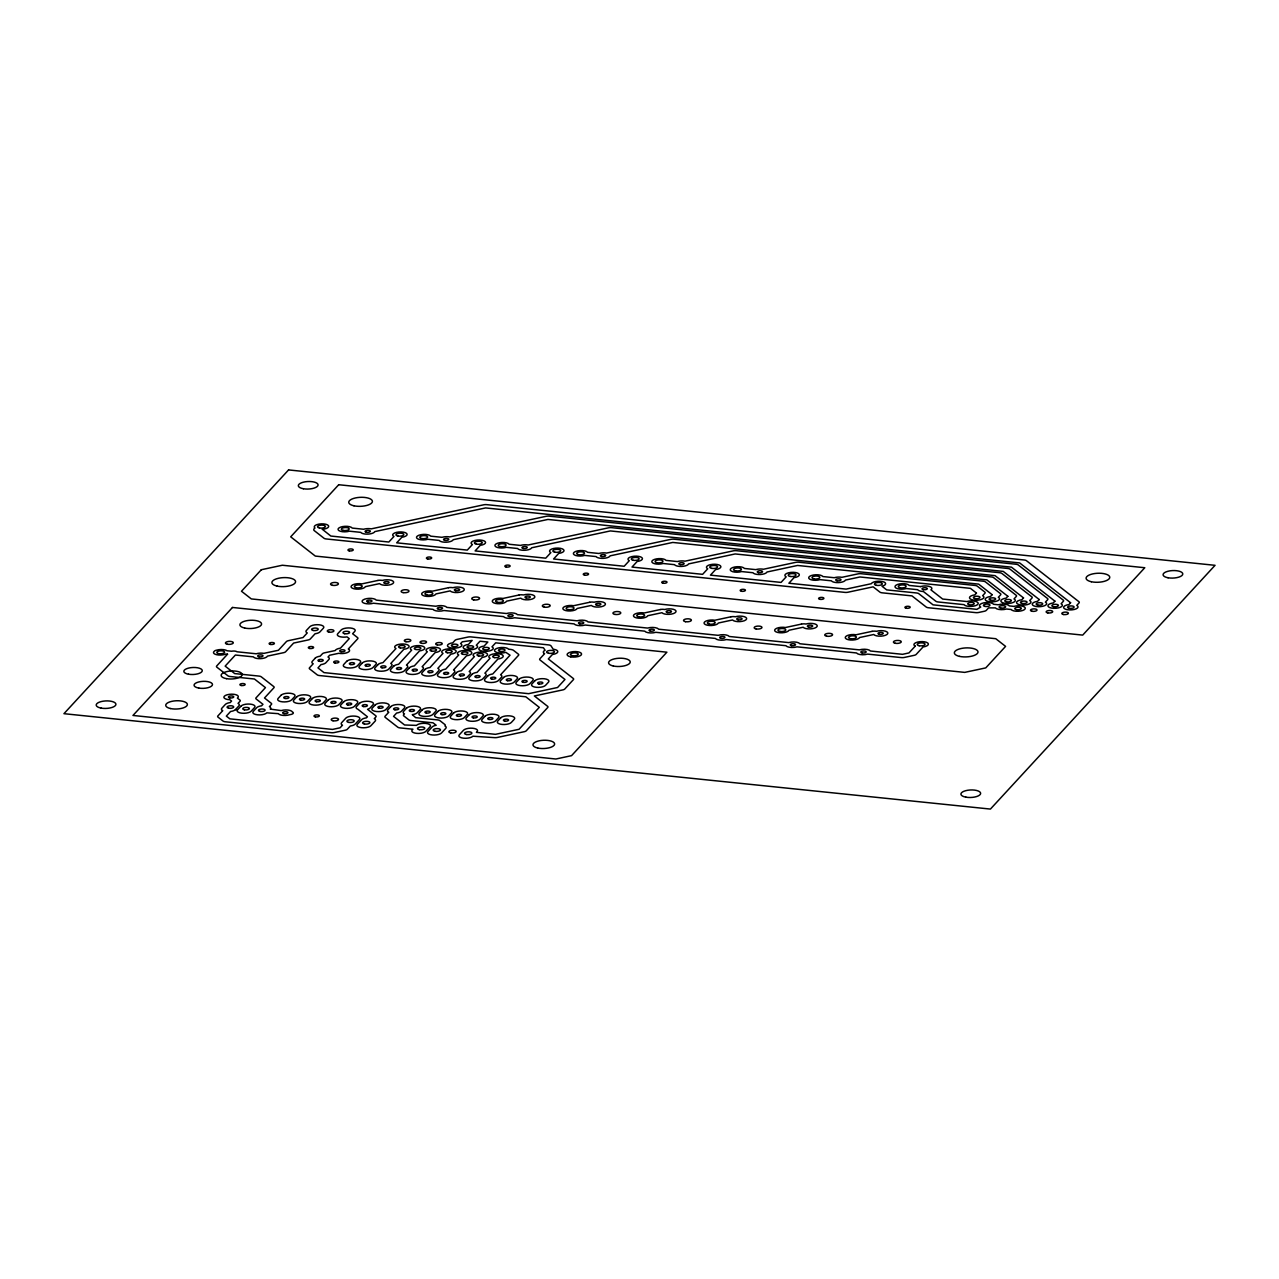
<?xml version="1.0" encoding="UTF-8"?>
<svg xmlns="http://www.w3.org/2000/svg" width="1279" height="1279" viewBox="0 0 1279 1279"><rect width="100%" height="100%" fill="white"/><g stroke="black" fill="none" stroke-linecap="round" stroke-linejoin="round"><path stroke-width="1.5" d="M235.464 709.605L238.885 705.88A7.242 2.75 -2.4 0 0 238.038 703.402L240.02 701.26A4.173 1.599 -2.4 0 0 239.86 700.029L237.382 698.094A7.242 2.75 -2.4 0 0 233.945 694.305A7.242 2.75 -2.4 0 0 224.177 696.4A7.242 2.75 -2.4 0 0 229.82 699.709L231.579 701.084L230.188 702.587A7.242 2.75 -2.4 0 0 225.296 704.489L221.875 708.198A7.242 2.75 -2.4 0 0 222.738 710.676L217.91 715.92A4.173 1.599 -2.4 0 0 218.054 717.151L223.026 721.036A4.173 1.599 -2.4 0 0 225.312 721.772L331.293 732.691A4.173 1.599 -2.4 0 0 334.474 732.515L345.154 730.229A4.173 1.599 -2.4 0 0 347.328 729.254L350.334 725.992A7.242 2.75 -2.4 0 0 355.226 724.106L359.447 719.517A7.242 2.75 -2.4 0 0 355.13 716.144A7.242 2.75 -2.4 0 0 345.858 718.111L341.637 722.699A7.242 2.75 -2.4 0 0 342.5 725.193L340.086 727.799L332.524 729.414L229.868 718.846L226.335 716.096L230.572 711.492A7.242 2.75 -2.4 0 0 235.432 709.621L236.407 709.701M288.574 469.921L63.95 713.682L990.426 809.079L1215.05 565.318L288.574 469.921M338.711 484.725L290.701 536.828L315.305 556.077L1082.705 635.103L1144.785 567.732L338.711 484.725M261.316 569.731L241.491 591.25L251.308 598.924L964.734 672.386L985.757 667.894L1005.582 646.375L995.765 638.701L282.339 565.238L261.316 569.731M232.474 607.461L132.968 715.457L555.901 759.007L571.569 755.649L666.887 652.194L232.474 607.461M322.372 529.314L330.829 536.045L388.848 542.024L393.964 536.477A7.242 2.75 -2.4 0 1 396.474 532.384A7.242 2.75 -2.4 0 1 406.61 533.423A7.242 2.75 -2.4 0 1 401.814 537.276L396.698 542.824L467.283 550.098L472.399 544.55A7.242 2.75 -2.4 0 1 474.925 540.457A7.242 2.75 -2.4 0 1 485.061 541.497A7.242 2.75 -2.4 0 1 480.249 545.35L475.133 550.913L545.733 558.172L550.849 552.624A7.242 2.75 -2.4 0 1 553.359 548.531A7.242 2.75 -2.4 0 1 563.495 549.57A7.242 2.75 -2.4 0 1 558.683 553.439L553.583 558.987L624.168 566.261L629.284 560.698A7.242 2.75 -2.4 0 1 631.81 556.605A7.242 2.75 -2.4 0 1 641.946 557.66A7.242 2.75 -2.4 0 1 637.134 561.513L632.018 567.061L702.619 574.335L707.735 568.787A7.242 2.75 -2.4 0 1 710.245 564.694A7.242 2.75 -2.4 0 1 720.381 565.734A7.242 2.75 -2.4 0 1 715.569 569.587L710.453 575.134L781.053 582.409L786.169 576.861A7.242 2.75 -2.4 0 1 788.695 572.768A7.242 2.75 -2.4 0 1 798.831 573.807A7.242 2.75 -2.4 0 1 794.019 577.66L788.903 583.224L846.106 589.107L871.287 583.72A7.242 2.75 -2.4 0 1 882.558 581.561A7.242 2.75 -2.4 0 1 881.998 586.23L886.699 589.891L916.451 592.96A4.173 1.599 -2.4 0 1 918.818 593.712L933.046 604.839L976.852 609.348L980.737 607.061A7.242 2.75 -2.4 0 1 983.631 602.889A7.242 2.75 -2.4 0 1 993.655 604.296L998.244 604.775A7.242 2.75 -2.4 0 1 1009.355 605.91L1013.943 606.39A7.242 2.75 -2.4 0 1 1024.431 606.981A7.242 2.75 -2.4 0 1 1020.738 610.978A7.242 2.75 -2.4 0 1 1011.081 609.491L1006.493 609.012A7.242 2.75 -2.4 0 1 995.398 607.877L988.587 607.877L986.333 610.323A4.173 1.599 -2.4 0 1 984.175 611.298L978.851 612.433A4.173 1.599 -2.4 0 1 975.717 612.625L928.57 607.765A4.173 1.599 -2.4 0 1 926.204 607.029L911.959 595.886L882.222 592.832A4.173 1.599 -2.4 0 1 879.856 592.081L873.141 586.837L848.105 592.193A4.173 1.599 -2.4 0 1 844.971 592.385L326.353 538.971A4.173 1.599 -2.4 0 1 323.987 538.235L314.026 530.433A7.978 3.038 -2.4 0 1 314.954 528.035A7.242 2.75 -2.4 0 1 319.031 524.102A7.242 2.75 -2.4 0 1 328.495 525.717A7.242 2.75 -2.4 0 1 322.372 529.314M227.534 654.208L216.727 665.943A4.173 1.599 -2.4 0 0 216.87 667.174L227.87 675.776A4.173 1.599 -2.4 0 0 230.236 676.527L254.441 679.005L265.456 687.622L256.024 697.854A4.173 1.599 -2.4 0 0 256.168 699.005L262.962 704.313L261.571 705.816A7.242 2.75 -2.4 0 0 256.679 707.719L253.258 711.428A7.242 2.75 -2.4 0 0 257.575 714.817A7.242 2.75 -2.4 0 0 266.847 712.835L278.326 713.666A7.242 2.75 -2.4 0 0 289.949 714.641A4.173 1.599 -2.4 0 0 292.411 711.955A7.242 2.75 -2.4 0 0 281.172 710.58L270.269 709.11A7.242 2.75 -2.4 0 0 269.421 706.632L271.42 704.441A4.173 1.599 -2.4 0 0 271.244 703.274L264.497 697.982L273.93 687.75A4.173 1.599 -2.4 0 0 273.754 686.583L261.284 676.831A4.173 1.599 -2.4 0 0 258.918 676.079L234.712 673.585L225.152 666.119L235.384 655.024L253.37 656.862A7.242 2.75 -2.4 0 0 260.66 658.637A7.242 2.75 -2.4 0 0 267.455 656.127L283.474 652.706A4.173 1.599 -2.4 0 0 285.665 651.714L293.626 643.065L308.095 639.98A4.173 1.599 -2.4 0 0 310.221 639.036L315.082 633.76A7.242 2.75 -2.4 0 0 319.974 631.858L323.395 628.149A7.242 2.75 -2.4 0 0 319.079 624.776A7.242 2.75 -2.4 0 0 309.822 626.758L306.384 630.467A7.242 2.75 -2.4 0 0 307.248 632.945L303.011 637.55L288.558 640.635A4.173 1.599 -2.4 0 0 286.368 641.626L278.406 650.276L263.922 653.361A7.242 2.75 -2.4 0 0 256.216 653.777L237.031 651.794A4.173 1.599 -2.4 0 0 231.579 651.235L227.118 650.771A7.242 2.75 -2.4 0 0 216.599 650.164A4.173 1.599 -2.4 0 0 214.296 651.251A7.242 2.75 -2.4 0 0 216.487 654.672A7.242 2.75 -2.4 0 0 225.871 654.033L227.534 654.208M240.996 706.104L237.574 709.813A7.242 2.75 -2.4 0 0 241.891 713.202A7.242 2.75 -2.4 0 0 251.164 711.22L254.585 707.495A7.242 2.75 -2.4 0 0 250.252 704.121A7.242 2.75 -2.4 0 0 240.996 706.104M281.044 695.264L278.103 698.446A7.242 2.75 -2.4 0 0 282.419 701.835A7.242 2.75 -2.4 0 0 291.692 699.853L294.634 696.655A7.242 2.75 -2.4 0 0 290.301 693.282A7.242 2.75 -2.4 0 0 281.044 695.264M315.273 658.109L312.332 661.291A7.242 2.75 -2.4 0 0 313.195 663.785L309.55 667.734A4.173 1.599 -2.4 0 0 309.694 668.965L317.16 674.8A4.173 1.599 -2.4 0 0 319.526 675.552L525.781 696.783L539.29 707.351L519.066 729.286L495.469 734.338L476.427 732.371L477.115 731.636A7.242 2.75 -2.4 0 0 472.782 728.247A7.242 2.75 -2.4 0 0 463.526 730.229L459.305 734.817A7.242 2.75 -2.4 0 0 463.622 738.191A7.242 2.75 -2.4 0 0 472.894 736.208L494.333 737.615A4.173 1.599 -2.4 0 0 497.419 737.439L524.166 731.716A4.173 1.599 -2.4 0 0 526.293 730.773L547.716 707.511A4.173 1.599 -2.4 0 0 547.62 706.328L534.366 695.968L562.68 689.925A4.173 1.599 -2.4 0 0 564.806 688.981L573.392 679.661A4.173 1.599 -2.4 0 0 573.28 678.462L548.323 658.957L552.448 654.48A7.242 2.75 -2.4 0 0 557.772 651.778A7.242 2.75 -2.4 0 0 553.199 649.22L551.073 645.959A4.173 1.599 -2.4 0 0 548.515 644.888L470.96 636.91A4.173 1.599 -2.4 0 0 467.874 637.086L457.211 639.372A4.173 1.599 -2.4 0 0 455.02 640.347L452.766 642.809A7.242 2.75 -2.4 0 0 447.954 646.662A7.242 2.75 -2.4 0 0 458.09 647.702A7.242 2.75 -2.4 0 0 460.6 643.609L462.279 641.802L472.143 640.411L468.45 644.424A7.242 2.75 -2.4 0 0 463.637 648.277A7.242 2.75 -2.4 0 0 473.774 649.316A7.242 2.75 -2.4 0 0 476.3 645.224L479.977 641.227L487.827 642.026L484.133 646.039A7.242 2.75 -2.4 0 0 479.321 649.892A7.242 2.75 -2.4 0 0 489.457 650.931A7.242 2.75 -2.4 0 0 491.983 646.838L495.676 642.841L543.463 647.766L545.094 650.26A7.242 2.75 -2.4 0 0 544.614 653.665L539.866 658.829A4.173 1.599 -2.4 0 0 540.042 659.996L564.966 679.485L557.58 687.494L528.627 693.682L324.003 672.61L317.975 667.91L321.029 664.584A7.242 2.75 -2.4 0 0 325.921 662.698L328.863 659.5A7.242 2.75 -2.4 0 0 328 657.022L329.63 655.248L338.759 653.297A7.242 2.75 -2.4 0 0 347.68 652.45A7.242 2.75 -2.4 0 0 348.288 648.997L357.72 638.765A4.173 1.599 -2.4 0 0 357.528 637.582L352.62 633.729L354.779 631.378A7.242 2.75 -2.4 0 0 350.462 628.005A7.242 2.75 -2.4 0 0 341.189 629.987L337.768 633.697A7.242 2.75 -2.4 0 0 339.447 636.526A7.242 2.75 -2.4 0 0 347.041 636.894L349.247 638.637L340.438 648.181A7.242 2.75 -2.4 0 0 335.242 650.547L324.562 652.818A4.173 1.599 -2.4 0 0 322.388 653.809L320.166 656.207A7.242 2.75 -2.4 0 0 315.273 658.109M296.728 696.879L293.786 700.061A7.242 2.75 -2.4 0 0 298.119 703.45A7.242 2.75 -2.4 0 0 307.376 701.468L310.317 698.27A7.242 2.75 -2.4 0 0 306.001 694.897A7.242 2.75 -2.4 0 0 296.728 696.879M312.412 698.494L309.486 701.675A7.242 2.75 -2.4 0 0 313.803 705.065A7.242 2.75 -2.4 0 0 323.075 703.082L326.001 699.885A7.242 2.75 -2.4 0 0 321.684 696.511A7.242 2.75 -2.4 0 0 312.412 698.494M346.657 661.339L343.715 664.52A7.242 2.75 -2.4 0 0 348.032 667.91A7.242 2.75 -2.4 0 0 357.305 665.927L360.246 662.746A7.242 2.75 -2.4 0 0 355.914 659.356A7.242 2.75 -2.4 0 0 346.657 661.339M328.111 700.109L325.17 703.29A7.242 2.75 -2.4 0 0 329.486 706.679A7.242 2.75 -2.4 0 0 338.759 704.697L341.701 701.5A7.242 2.75 -2.4 0 0 337.368 698.126A7.242 2.75 -2.4 0 0 328.111 700.109M362.341 662.954L359.399 666.135A7.242 2.75 -2.4 0 0 363.732 669.525A7.242 2.75 -2.4 0 0 372.988 667.542L375.93 664.361A7.242 2.75 -2.4 0 0 371.597 660.971A7.242 2.75 -2.4 0 0 362.341 662.954M343.795 701.723L340.853 704.905A7.242 2.75 -2.4 0 0 345.186 708.294A7.242 2.75 -2.4 0 0 354.443 706.312L357.385 703.114A7.242 2.75 -2.4 0 0 353.052 699.741A7.242 2.75 -2.4 0 0 343.795 701.723M378.024 664.568L375.083 667.766A7.242 2.75 -2.4 0 0 379.415 671.139A7.242 2.75 -2.4 0 0 388.672 669.157L391.614 665.975A7.242 2.75 -2.4 0 0 390.766 663.481L403.796 649.332A7.242 2.75 -2.4 0 0 408.609 645.479A7.242 2.75 -2.4 0 0 398.472 644.44A7.242 2.75 -2.4 0 0 395.962 648.533L382.917 662.682A7.242 2.75 -2.4 0 0 378.024 664.568M359.479 703.338L356.537 706.52A7.242 2.75 -2.4 0 0 357.896 709.237L367.425 716.768L366.433 717.839A7.242 2.75 -2.4 0 0 361.557 719.741L357.321 724.314A7.242 2.75 -2.4 0 0 361.653 727.703A7.242 2.75 -2.4 0 0 370.91 725.721L375.131 721.132A7.242 2.75 -2.4 0 0 374.283 718.654L375.866 716.943A4.173 1.599 -2.4 0 0 375.706 715.712L367.537 709.317A7.242 2.75 -2.4 0 0 370.127 707.926L373.068 704.729A7.242 2.75 -2.4 0 0 368.752 701.356A7.242 2.75 -2.4 0 0 359.479 703.338M393.708 666.183L390.782 669.381A7.242 2.75 -2.4 0 0 395.099 672.754A7.242 2.75 -2.4 0 0 404.372 670.772L407.298 667.59A7.242 2.75 -2.4 0 0 406.45 665.096L419.48 650.947A7.242 2.75 -2.4 0 0 424.292 647.094A7.242 2.75 -2.4 0 0 414.156 646.055A7.242 2.75 -2.4 0 0 411.646 650.148L398.6 664.297A7.242 2.75 -2.4 0 0 393.708 666.183M375.179 704.953L372.237 708.134A7.242 2.75 -2.4 0 0 376.554 711.524A7.242 2.75 -2.4 0 0 385.826 709.541L388.752 706.344A7.242 2.75 -2.4 0 0 384.435 702.97A7.242 2.75 -2.4 0 0 375.179 704.953M409.408 667.798L406.466 670.995A7.242 2.75 -2.4 0 0 410.783 674.369A7.242 2.75 -2.4 0 0 420.056 672.386L422.997 669.205A7.242 2.75 -2.4 0 0 422.134 666.711L435.18 652.562A7.242 2.75 -2.4 0 0 439.992 648.709A7.242 2.75 -2.4 0 0 429.856 647.67A7.242 2.75 -2.4 0 0 427.33 651.762L414.3 665.911A7.242 2.75 -2.4 0 0 409.408 667.798M390.862 706.568L387.921 709.749A7.242 2.75 -2.4 0 0 388.768 712.243L385.123 716.192A4.173 1.599 -2.4 0 0 385.283 717.423L397.737 727.159A4.173 1.599 -2.4 0 0 400.103 727.911L412.925 729.222L412.238 729.973A7.242 2.75 -2.4 0 0 416.554 733.347A7.242 2.75 -2.4 0 0 425.827 731.364L430.048 726.792A7.242 2.75 -2.4 0 0 425.731 723.402A7.242 2.75 -2.4 0 0 416.458 725.385L404.58 724.985L393.564 716.368L396.618 713.042A7.242 2.75 -2.4 0 0 401.51 711.156L404.452 707.958A7.242 2.75 -2.4 0 0 400.119 704.585A7.242 2.75 -2.4 0 0 390.862 706.568M425.092 669.413L422.15 672.61A7.242 2.75 -2.4 0 0 426.483 675.983A7.242 2.75 -2.4 0 0 435.739 674.001L438.681 670.82A7.242 2.75 -2.4 0 0 437.834 668.325L450.863 654.177A7.242 2.75 -2.4 0 0 455.676 650.324A7.242 2.75 -2.4 0 0 445.54 649.284A7.242 2.75 -2.4 0 0 443.014 653.377L429.984 667.526A7.242 2.75 -2.4 0 0 425.092 669.413M406.546 708.182L403.604 711.364A7.242 2.75 -2.4 0 0 404.468 713.858L403.668 714.721A4.173 1.599 -2.4 0 0 403.828 715.936L408.8 719.837A4.173 1.599 -2.4 0 0 411.055 720.557L433.069 722.827L436.171 725.257A7.242 2.75 -2.4 0 0 432.142 727L427.921 731.588A7.242 2.75 -2.4 0 0 432.254 734.961A7.242 2.75 -2.4 0 0 441.511 732.979L445.731 728.406A7.242 2.75 -2.4 0 0 444.884 725.912A4.301 1.631 -2.4 0 0 444.884 724.538L439.896 720.637A4.173 1.599 -2.4 0 0 437.642 719.917L415.643 717.647L412.302 714.657A7.242 2.75 -2.4 0 0 417.194 712.771L420.136 709.589A7.242 2.75 -2.4 0 0 415.819 706.2A7.242 2.75 -2.4 0 0 406.546 708.182M440.775 671.027L437.85 674.225A7.242 2.75 -2.4 0 0 442.166 677.598A7.242 2.75 -2.4 0 0 451.423 675.616L454.365 672.434A7.242 2.75 -2.4 0 0 453.517 669.94L466.547 655.791A7.242 2.75 -2.4 0 0 471.359 651.938A7.242 2.75 -2.4 0 0 461.223 650.899A7.242 2.75 -2.4 0 0 458.713 654.992L445.668 669.141A7.242 2.75 -2.4 0 0 440.775 671.027M422.23 709.797L419.304 712.979A7.242 2.75 -2.4 0 0 423.621 716.368A7.242 2.75 -2.4 0 0 432.894 714.385L435.819 711.204A7.242 2.75 -2.4 0 0 431.503 707.815A7.242 2.75 -2.4 0 0 422.23 709.797M456.475 672.642L453.533 675.84A7.242 2.75 -2.4 0 0 457.85 679.213A7.242 2.75 -2.4 0 0 467.123 677.231L470.064 674.049A7.242 2.75 -2.4 0 0 469.201 671.555L482.247 657.406A7.242 2.75 -2.4 0 0 487.043 653.553A7.242 2.75 -2.4 0 0 476.907 652.514A7.242 2.75 -2.4 0 0 474.397 656.607L461.351 670.756A7.242 2.75 -2.4 0 0 456.475 672.642M437.93 711.412L434.988 714.609A7.242 2.75 -2.4 0 0 439.305 717.983A7.242 2.75 -2.4 0 0 448.577 716L451.519 712.819A7.242 2.75 -2.4 0 0 447.186 709.429A7.242 2.75 -2.4 0 0 437.93 711.412M472.159 674.257L469.217 677.454A7.242 2.75 -2.4 0 0 473.55 680.828A7.242 2.75 -2.4 0 0 482.807 678.845L485.748 675.664A7.242 2.75 -2.4 0 0 484.885 673.17L497.931 659.021A7.242 2.75 -2.4 0 0 502.743 655.168A7.242 2.75 -2.4 0 0 492.607 654.129A7.242 2.75 -2.4 0 0 490.081 658.221L477.051 672.37A7.242 2.75 -2.4 0 0 472.159 674.257M453.613 713.027L450.672 716.224A7.242 2.75 -2.4 0 0 455.004 719.597A7.242 2.75 -2.4 0 0 464.261 717.615L467.203 714.433A7.242 2.75 -2.4 0 0 462.87 711.044A7.242 2.75 -2.4 0 0 453.613 713.027M487.843 675.872L484.901 679.069A7.242 2.75 -2.4 0 0 489.233 682.442A7.242 2.75 -2.4 0 0 498.49 680.46L501.432 677.278A7.242 2.75 -2.4 0 0 500.585 674.8L518.523 655.312A4.173 1.599 -2.4 0 0 518.347 654.145L513.359 650.244A6.539 2.494 -2.4 0 0 508.706 649.268A7.242 2.75 -2.4 0 0 499.05 647.782A7.242 2.75 -2.4 0 0 495.357 651.778A7.242 2.75 -2.4 0 0 505.844 652.354L510.049 655.184L492.735 673.985A7.242 2.75 -2.4 0 0 487.843 675.872M469.297 714.641L466.355 717.839A7.242 2.75 -2.4 0 0 470.688 721.212A7.242 2.75 -2.4 0 0 479.945 719.23L482.886 716.048A7.242 2.75 -2.4 0 0 478.57 712.659A7.242 2.75 -2.4 0 0 469.297 714.641M503.526 677.502L500.601 680.684A7.242 2.75 -2.4 0 0 504.917 684.057A7.242 2.75 -2.4 0 0 514.19 682.075L517.116 678.893A7.242 2.75 -2.4 0 0 512.799 675.52A7.242 2.75 -2.4 0 0 503.526 677.502M484.997 716.256L482.055 719.453A7.242 2.75 -2.4 0 0 486.372 722.827A7.242 2.75 -2.4 0 0 495.644 720.844L498.57 717.663A7.242 2.75 -2.4 0 0 494.254 714.274A7.242 2.75 -2.4 0 0 484.997 716.256M519.226 679.117L516.284 682.299A7.242 2.75 -2.4 0 0 520.601 685.672A7.242 2.75 -2.4 0 0 529.874 683.705L532.815 680.508A7.242 2.75 -2.4 0 0 528.483 677.135A7.242 2.75 -2.4 0 0 519.226 679.117M500.681 717.871L497.739 721.068A7.242 2.75 -2.4 0 0 502.055 724.442A7.242 2.75 -2.4 0 0 511.328 722.459L514.27 719.278A7.242 2.75 -2.4 0 0 509.937 715.888A7.242 2.75 -2.4 0 0 500.681 717.871M534.91 680.732L531.968 683.913A7.242 2.75 -2.4 0 0 536.301 687.303A7.242 2.75 -2.4 0 0 545.557 685.32L548.499 682.123A7.242 2.75 -2.4 0 0 544.183 678.749A7.242 2.75 -2.4 0 0 534.91 680.732M915.22 646.151L908.969 652.929L902.526 654.32L870.471 651.011A7.242 2.75 -2.4 0 0 859.376 649.876L799.871 643.753A7.242 2.75 -2.4 0 0 788.775 642.602L729.27 636.478A7.242 2.75 -2.4 0 0 718.174 635.327L658.685 629.204A7.242 2.75 -2.4 0 0 647.574 628.069L588.084 621.93A7.242 2.75 -2.4 0 0 576.989 620.795L517.483 614.671A7.242 2.75 -2.4 0 0 506.388 613.52L446.883 607.397A7.242 2.75 -2.4 0 0 435.787 606.246L376.282 600.123A7.242 2.75 -2.4 0 0 366.625 598.636A7.242 2.75 -2.4 0 0 362.948 602.633A7.242 2.75 -2.4 0 0 373.436 603.224L432.941 609.348A7.242 2.75 -2.4 0 0 444.037 610.499L503.526 616.622A7.242 2.75 -2.4 0 0 514.622 617.757L574.127 623.896A7.242 2.75 -2.4 0 0 585.222 625.031L644.728 631.155A7.242 2.75 -2.4 0 0 655.823 632.306L715.329 638.429A7.242 2.75 -2.4 0 0 726.424 639.564L785.93 645.703A7.242 2.75 -2.4 0 0 797.025 646.838L856.514 652.961A7.242 2.75 -2.4 0 0 867.61 654.113L901.295 657.582A4.173 1.599 -2.4 0 0 904.509 657.406L914.069 655.36A4.173 1.599 -2.4 0 0 916.18 654.432L923.054 646.966A7.242 2.75 -2.4 0 0 927.867 643.113A7.242 2.75 -2.4 0 0 917.73 642.058A7.242 2.75 -2.4 0 0 915.22 646.151M976.469 593.072L974.79 594.879A7.242 2.75 -2.4 0 0 969.994 598.732A7.242 2.75 -2.4 0 0 980.13 599.787A7.242 2.75 -2.4 0 0 982.64 595.694L984.91 593.232A4.173 1.599 -2.4 0 0 984.766 592.017L977.284 586.182A4.173 1.599 -2.4 0 0 974.918 585.43L861.183 573.711A4.173 1.599 -2.4 0 0 857.985 573.887L841.95 577.309A7.242 2.75 -2.4 0 0 834.244 577.724L822.893 576.557A7.242 2.75 -2.4 0 0 813.236 575.054A7.242 2.75 -2.4 0 0 809.559 579.067A7.242 2.75 -2.4 0 0 820.047 579.643L831.382 580.81A7.242 2.75 -2.4 0 0 838.672 582.584A7.242 2.75 -2.4 0 0 845.467 580.074L859.952 576.973L970.441 588.356L976.469 593.072M992.152 594.687L990.49 596.494A7.242 2.75 -2.4 0 0 985.677 600.347A7.242 2.75 -2.4 0 0 995.813 601.402A7.242 2.75 -2.4 0 0 998.323 597.309L1000.594 594.847A4.173 1.599 -2.4 0 0 1000.45 593.632L985.485 581.929A4.173 1.599 -2.4 0 0 983.119 581.178L798.783 562.2A4.173 1.599 -2.4 0 0 795.586 562.376L763.499 569.235A7.242 2.75 -2.4 0 0 755.793 569.635L744.458 568.468A7.242 2.75 -2.4 0 0 734.801 566.981A7.242 2.75 -2.4 0 0 731.108 570.978A7.242 2.75 -2.4 0 0 741.612 571.569L752.947 572.736A7.242 2.75 -2.4 0 0 760.238 574.511A7.242 2.75 -2.4 0 0 767.032 572.001L797.552 565.462L978.643 584.119L992.152 594.687M1007.852 596.302L1006.173 598.108A7.242 2.75 -2.4 0 0 1001.361 601.961A7.242 2.75 -2.4 0 0 1011.497 603.017A7.242 2.75 -2.4 0 0 1014.023 598.924L1016.277 596.462A4.173 1.599 -2.4 0 0 1016.134 595.247L993.687 577.692A4.173 1.599 -2.4 0 0 991.321 576.941L736.384 550.689A4.173 1.599 -2.4 0 0 733.203 550.865L685.064 561.161A7.242 2.75 -2.4 0 0 677.358 561.561L666.023 560.394A7.242 2.75 -2.4 0 0 656.367 558.907A7.242 2.75 -2.4 0 0 652.674 562.904A7.242 2.75 -2.4 0 0 663.161 563.495L674.497 564.663A7.242 2.75 -2.4 0 0 681.787 566.421A7.242 2.75 -2.4 0 0 688.598 563.911L735.153 553.951L986.844 579.867L1007.852 596.302M1023.536 597.917L1021.857 599.723A7.242 2.75 -2.4 0 0 1017.045 603.576A7.242 2.75 -2.4 0 0 1027.197 604.631A7.242 2.75 -2.4 0 0 1029.707 600.538L1031.961 598.076A4.173 1.599 -2.4 0 0 1031.833 596.861L1001.889 573.456A4.173 1.599 -2.4 0 0 999.523 572.704L673.985 539.178A4.173 1.599 -2.4 0 0 670.804 539.354L606.614 553.072A7.242 2.75 -2.4 0 0 598.908 553.487L587.573 552.32A7.242 2.75 -2.4 0 0 577.916 550.833A7.242 2.75 -2.4 0 0 574.239 554.83A7.242 2.75 -2.4 0 0 584.727 555.406L596.062 556.573A7.242 2.75 -2.4 0 0 603.352 558.347A7.242 2.75 -2.4 0 0 610.147 555.837L672.77 542.44L995.046 575.63L1023.536 597.917M1039.219 599.531L1037.557 601.338A7.242 2.75 -2.4 0 0 1032.745 605.191A7.242 2.75 -2.4 0 0 1042.881 606.246A7.242 2.75 -2.4 0 0 1045.391 602.153L1047.661 599.691A4.173 1.599 -2.4 0 0 1047.517 598.476L1010.09 569.219A4.173 1.599 -2.4 0 0 1007.724 568.468L611.602 527.667A4.173 1.599 -2.4 0 0 608.404 527.843L528.179 544.998A7.242 2.75 -2.4 0 0 520.473 545.414L509.138 544.246A7.242 2.75 -2.4 0 0 499.481 542.744A7.242 2.75 -2.4 0 0 495.788 546.757A7.242 2.75 -2.4 0 0 506.276 547.332L517.611 548.499A7.242 2.75 -2.4 0 0 524.918 550.274A7.242 2.75 -2.4 0 0 531.712 547.764L610.371 530.929L1003.248 571.393L1039.219 599.531M1054.903 601.146L1053.241 602.953A7.242 2.75 -2.4 0 0 1048.428 606.806A7.242 2.75 -2.4 0 0 1058.564 607.861A7.242 2.75 -2.4 0 0 1061.09 603.768L1063.345 601.306A4.173 1.599 -2.4 0 0 1063.201 600.091L1018.292 564.982A4.173 1.599 -2.4 0 0 1015.926 564.231L549.203 516.156A4.173 1.599 -2.4 0 0 546.005 516.332L449.728 536.924A7.242 2.75 -2.4 0 0 442.022 537.324L430.687 536.157A7.242 2.75 -2.4 0 0 421.031 534.67A7.242 2.75 -2.4 0 0 417.354 538.667A7.242 2.75 -2.4 0 0 427.841 539.258L439.177 540.425A7.242 2.75 -2.4 0 0 446.467 542.2A7.242 2.75 -2.4 0 0 453.262 539.69L547.972 519.434L1011.449 567.157L1054.903 601.146M1070.603 602.761L1068.924 604.567A7.242 2.75 -2.4 0 0 1064.112 608.436A7.242 2.75 -2.4 0 0 1074.248 609.475A7.242 2.75 -2.4 0 0 1076.774 605.383L1079.028 602.921A4.173 1.599 -2.4 0 0 1078.9 601.706L1026.493 560.73A4.173 1.599 -2.4 0 0 1024.127 559.978L486.803 504.661A4.173 1.599 -2.4 0 0 483.606 504.821L371.294 528.851A7.242 2.75 -2.4 0 0 363.588 529.25L352.253 528.083A7.242 2.75 -2.4 0 0 342.596 526.596A7.242 2.75 -2.4 0 0 338.903 530.593A7.242 2.75 -2.4 0 0 349.391 531.185L360.742 532.352A7.242 2.75 -2.4 0 0 368.032 534.11A7.242 2.75 -2.4 0 0 374.827 531.6L485.572 507.923L1019.651 562.92L1070.603 602.761M377.913 580.458L361.877 583.879A7.242 2.75 -2.4 0 0 351.645 585.558A7.242 2.75 -2.4 0 0 356.202 589.123A7.242 2.75 -2.4 0 0 365.41 586.645L379.543 583.624A7.242 2.75 -2.4 0 0 389.312 584.951A7.242 2.75 -2.4 0 0 392.749 580.954A7.242 2.75 -2.4 0 0 382.309 580.41L381.11 580.282A4.173 1.599 -2.4 0 0 377.913 580.458M448.513 587.716L432.478 591.154A7.242 2.75 -2.4 0 0 422.246 592.832A7.242 2.75 -2.4 0 0 426.802 596.398A7.242 2.75 -2.4 0 0 435.995 593.92L450.144 590.898A7.242 2.75 -2.4 0 0 459.912 592.225A7.242 2.75 -2.4 0 0 463.35 588.228A7.242 2.75 -2.4 0 0 452.91 587.685L451.711 587.557A4.173 1.599 -2.4 0 0 448.513 587.716M519.114 594.991L503.063 598.428A7.242 2.75 -2.4 0 0 492.847 600.107A7.242 2.75 -2.4 0 0 497.403 603.672A7.242 2.75 -2.4 0 0 506.596 601.178L520.745 598.156A7.242 2.75 -2.4 0 0 530.497 599.499A7.242 2.75 -2.4 0 0 533.935 595.502A7.242 2.75 -2.4 0 0 523.511 594.943L522.312 594.831A4.173 1.599 -2.4 0 0 519.114 594.991M589.715 602.265L573.663 605.702A7.242 2.75 -2.4 0 0 563.431 607.365A7.242 2.75 -2.4 0 0 568.004 610.93A7.242 2.75 -2.4 0 0 577.197 608.452L591.346 605.431A7.242 2.75 -2.4 0 0 601.098 606.758A7.242 2.75 -2.4 0 0 604.535 602.777A7.242 2.75 -2.4 0 0 594.096 602.217L592.896 602.089A4.173 1.599 -2.4 0 0 589.715 602.265M660.316 609.539L644.264 612.961A7.242 2.75 -2.4 0 0 634.032 614.639A7.242 2.75 -2.4 0 0 638.605 618.205A7.242 2.75 -2.4 0 0 647.798 615.727L661.93 612.705A7.242 2.75 -2.4 0 0 671.699 614.032A7.242 2.75 -2.4 0 0 675.136 610.035A7.242 2.75 -2.4 0 0 664.696 609.491L663.497 609.364A4.173 1.599 -2.4 0 0 660.316 609.539M730.901 616.798L714.865 620.235A7.242 2.75 -2.4 0 0 704.633 621.914A7.242 2.75 -2.4 0 0 709.19 625.479A7.242 2.75 -2.4 0 0 718.398 623.001L732.531 619.963A7.242 2.75 -2.4 0 0 742.3 621.306A7.242 2.75 -2.4 0 0 745.737 617.309A7.242 2.75 -2.4 0 0 735.297 616.766A4.94 1.887 -2.4 0 0 730.901 616.798M801.501 624.072L785.466 627.509A7.242 2.75 -2.4 0 0 775.234 629.172A7.242 2.75 -2.4 0 0 779.79 632.753A7.242 2.75 -2.4 0 0 788.983 630.259L803.132 627.238A7.242 2.75 -2.4 0 0 812.9 628.581A7.242 2.75 -2.4 0 0 816.338 624.584A7.242 2.75 -2.4 0 0 805.898 624.024A4.94 1.887 -2.4 0 0 801.501 624.072M872.102 631.346L856.051 634.768A7.242 2.75 -2.4 0 0 845.835 636.446A7.242 2.75 -2.4 0 0 850.391 640.012A7.242 2.75 -2.4 0 0 859.584 637.534L873.733 634.512A7.242 2.75 -2.4 0 0 883.485 635.839A7.242 2.75 -2.4 0 0 886.923 631.842A7.242 2.75 -2.4 0 0 876.483 631.298A4.94 1.887 -2.4 0 0 872.102 631.346M920.528 586.597L909.177 585.43A7.242 2.75 -2.4 0 0 899.537 583.943A7.242 2.75 -2.4 0 0 895.844 587.94A7.242 2.75 -2.4 0 0 906.331 588.532L917.667 589.699A7.242 2.75 -2.4 0 0 923.358 591.49L935.844 601.242A4.173 1.599 -2.4 0 0 938.194 601.977L964.014 604.647A7.242 2.75 -2.4 0 0 973.671 606.134A7.242 2.75 -2.4 0 0 977.364 602.137A7.242 2.75 -2.4 0 0 966.876 601.546L942.671 599.052L930.92 589.859A7.242 2.75 -2.4 0 0 929.529 586.517A7.242 2.75 -2.4 0 0 920.528 586.597M969.37 604.807A3.293 1.247 -2.4 0 0 974.278 603.528A3.293 1.247 -2.4 0 0 969.322 602.649A3.293 1.247 -2.4 0 0 969.37 604.807M975.078 598.62A3.293 1.247 -2.4 0 0 979.986 597.341A3.293 1.247 -2.4 0 0 975.03 596.446A3.293 1.247 -2.4 0 0 975.078 598.62M985.07 606.422A3.293 1.247 -2.4 0 0 989.978 605.159A3.293 1.247 -2.4 0 0 985.022 604.264A3.293 1.247 -2.4 0 0 985.07 606.422M990.777 600.235A3.293 1.247 -2.4 0 0 995.67 598.956A3.293 1.247 -2.4 0 0 990.729 598.06A3.293 1.247 -2.4 0 0 990.777 600.235M1000.754 608.037A3.293 1.247 -2.4 0 0 1005.662 606.774A3.293 1.247 -2.4 0 0 1000.706 605.878A3.293 1.247 -2.4 0 0 1000.754 608.037M1006.461 601.849A3.293 1.247 -2.4 0 0 1011.369 600.57A3.293 1.247 -2.4 0 0 1006.413 599.675A3.293 1.247 -2.4 0 0 1006.461 601.849M1016.437 609.667A3.293 1.247 -2.4 0 0 1021.345 608.388A3.293 1.247 -2.4 0 0 1016.389 607.493A3.293 1.247 -2.4 0 0 1016.437 609.667M1022.145 603.464A3.293 1.247 -2.4 0 0 1027.053 602.185A3.293 1.247 -2.4 0 0 1022.097 601.29A3.293 1.247 -2.4 0 0 1022.145 603.464M1032.137 611.282A3.293 1.247 -2.4 0 0 1037.029 610.003A3.293 1.247 -2.4 0 0 1032.089 609.108A3.293 1.247 -2.4 0 0 1032.137 611.282M1037.829 605.079A3.293 1.247 -2.4 0 0 1042.737 603.8A3.293 1.247 -2.4 0 0 1037.797 602.921A3.293 1.247 -2.4 0 0 1037.829 605.079M1047.821 612.897A3.293 1.247 -2.4 0 0 1052.729 611.618A3.293 1.247 -2.4 0 0 1047.773 610.722A3.293 1.247 -2.4 0 0 1047.821 612.897M1053.528 606.694A3.293 1.247 -2.4 0 0 1058.436 605.415A3.293 1.247 -2.4 0 0 1053.48 604.535A3.293 1.247 -2.4 0 0 1053.528 606.694M1063.504 614.512A3.293 1.247 -2.4 0 0 1068.413 613.233A3.293 1.247 -2.4 0 0 1063.457 612.337A3.293 1.247 -2.4 0 0 1063.504 614.512M1069.212 608.308A3.293 1.247 -2.4 0 0 1074.12 607.029A3.293 1.247 -2.4 0 0 1069.164 606.15A3.293 1.247 -2.4 0 0 1069.212 608.308M906.219 608.228A2.67 1.023 -2.4 0 0 910.2 607.189A2.67 1.023 -2.4 0 0 906.171 606.47A2.67 1.023 -2.4 0 0 906.219 608.228M923.326 589.651A2.67 1.023 -2.4 0 0 927.323 588.612A2.67 1.023 -2.4 0 0 923.294 587.892A2.67 1.023 -2.4 0 0 923.326 589.651M819.919 599.339A2.67 1.023 -2.4 0 0 823.916 598.3A2.67 1.023 -2.4 0 0 819.887 597.581A2.67 1.023 -2.4 0 0 819.919 599.339M837.042 580.778A2.67 1.023 -2.4 0 0 841.022 579.739A2.67 1.023 -2.4 0 0 837.01 579.003A2.67 1.023 -2.4 0 0 837.042 580.778M741.484 591.266A2.67 1.023 -2.4 0 0 745.465 590.227A2.67 1.023 -2.4 0 0 741.452 589.507A2.67 1.023 -2.4 0 0 741.484 591.266M758.607 572.688A2.67 1.023 -2.4 0 0 762.588 571.649A2.67 1.023 -2.4 0 0 758.559 570.93A2.67 1.023 -2.4 0 0 758.607 572.688M663.05 583.192A2.67 1.023 -2.4 0 0 667.03 582.153A2.67 1.023 -2.4 0 0 663.002 581.433A2.67 1.023 -2.4 0 0 663.05 583.192M680.156 564.615A2.67 1.023 -2.4 0 0 684.153 563.575A2.67 1.023 -2.4 0 0 680.124 562.856A2.67 1.023 -2.4 0 0 680.156 564.615M584.599 575.118A2.67 1.023 -2.4 0 0 588.596 574.079A2.67 1.023 -2.4 0 0 584.567 573.344A2.67 1.023 -2.4 0 0 584.599 575.118M601.722 556.541A2.67 1.023 -2.4 0 0 605.702 555.502A2.67 1.023 -2.4 0 0 601.674 554.766A2.67 1.023 -2.4 0 0 601.722 556.541M506.164 567.029A2.67 1.023 -2.4 0 0 510.145 565.989A2.67 1.023 -2.4 0 0 506.116 565.27A2.67 1.023 -2.4 0 0 506.164 567.029M523.271 548.467A2.67 1.023 -2.4 0 0 527.268 547.428A2.67 1.023 -2.4 0 0 523.239 546.693A2.67 1.023 -2.4 0 0 523.271 548.467M427.714 558.955A2.67 1.023 -2.4 0 0 431.71 557.916A2.67 1.023 -2.4 0 0 427.682 557.196A2.67 1.023 -2.4 0 0 427.714 558.955M444.836 540.377A2.67 1.023 -2.4 0 0 448.817 539.338A2.67 1.023 -2.4 0 0 444.804 538.619A2.67 1.023 -2.4 0 0 444.836 540.377M349.279 550.881A2.67 1.023 -2.4 0 0 353.26 549.842A2.67 1.023 -2.4 0 0 349.231 549.123A2.67 1.023 -2.4 0 0 349.279 550.881M366.386 532.304A2.67 1.023 -2.4 0 0 370.382 531.265A2.67 1.023 -2.4 0 0 366.354 530.545A2.67 1.023 -2.4 0 0 366.386 532.304M876.451 585.334A3.949 1.503 -2.4 0 0 882.334 583.8A3.949 1.503 -2.4 0 0 876.403 582.728A3.949 1.503 -2.4 0 0 876.451 585.334M900.272 587.796A3.949 1.503 -2.4 0 0 906.156 586.262A3.949 1.503 -2.4 0 0 900.208 585.19A3.949 1.503 -2.4 0 0 900.272 587.796M790.166 576.445A3.949 1.503 -2.4 0 0 796.05 574.926A3.949 1.503 -2.4 0 0 790.118 573.855A3.949 1.503 -2.4 0 0 790.166 576.445M813.988 578.907A3.949 1.503 -2.4 0 0 819.871 577.373A3.949 1.503 -2.4 0 0 813.924 576.301A3.949 1.503 -2.4 0 0 813.988 578.907M711.732 568.372A3.949 1.503 -2.4 0 0 717.615 566.837A3.949 1.503 -2.4 0 0 711.668 565.766A3.949 1.503 -2.4 0 0 711.732 568.372M735.537 570.834A3.949 1.503 -2.4 0 0 741.42 569.299A3.949 1.503 -2.4 0 0 735.489 568.228A3.949 1.503 -2.4 0 0 735.537 570.834M633.281 560.298A3.949 1.503 -2.4 0 0 639.164 558.763A3.949 1.503 -2.4 0 0 633.233 557.692A3.949 1.503 -2.4 0 0 633.281 560.298M657.102 562.744A3.949 1.503 -2.4 0 0 662.986 561.225A3.949 1.503 -2.4 0 0 657.038 560.138A3.949 1.503 -2.4 0 0 657.102 562.744M554.846 552.224A3.949 1.503 -2.4 0 0 560.73 550.689A3.949 1.503 -2.4 0 0 554.782 549.618A3.949 1.503 -2.4 0 0 554.846 552.224M578.652 554.67A3.949 1.503 -2.4 0 0 584.551 553.136A3.949 1.503 -2.4 0 0 578.604 552.064A3.949 1.503 -2.4 0 0 578.652 554.67M476.396 544.151A3.949 1.503 -2.4 0 0 482.295 542.616A3.949 1.503 -2.4 0 0 476.348 541.545A3.949 1.503 -2.4 0 0 476.396 544.151M500.217 546.597A3.949 1.503 -2.4 0 0 506.1 545.062A3.949 1.503 -2.4 0 0 500.153 543.991A3.949 1.503 -2.4 0 0 500.217 546.597M397.961 536.061A3.949 1.503 -2.4 0 0 403.844 534.526A3.949 1.503 -2.4 0 0 397.897 533.455A3.949 1.503 -2.4 0 0 397.961 536.061M421.766 538.523A3.949 1.503 -2.4 0 0 427.666 536.988A3.949 1.503 -2.4 0 0 421.718 535.917A3.949 1.503 -2.4 0 0 421.766 538.523M319.51 527.987A3.949 1.503 -2.4 0 0 325.41 526.452A3.949 1.503 -2.4 0 0 319.462 525.381A3.949 1.503 -2.4 0 0 319.51 527.987M343.332 530.433A3.949 1.503 -2.4 0 0 349.215 528.914A3.949 1.503 -2.4 0 0 343.268 527.827A3.949 1.503 -2.4 0 0 343.332 530.433M862.174 652.929A2.67 1.023 -2.4 0 0 866.171 651.89A2.67 1.023 -2.4 0 0 862.142 651.155A2.67 1.023 -2.4 0 0 862.174 652.929M879.297 634.352A2.67 1.023 -2.4 0 0 883.277 633.313A2.67 1.023 -2.4 0 0 879.265 632.593A2.67 1.023 -2.4 0 0 879.297 634.352M791.589 645.655A2.67 1.023 -2.4 0 0 795.57 644.616A2.67 1.023 -2.4 0 0 791.541 643.897A2.67 1.023 -2.4 0 0 791.589 645.655M808.696 627.078A2.67 1.023 -2.4 0 0 812.693 626.039A2.67 1.023 -2.4 0 0 808.664 625.319A2.67 1.023 -2.4 0 0 808.696 627.078M720.988 638.381A2.67 1.023 -2.4 0 0 724.969 637.342A2.67 1.023 -2.4 0 0 720.94 636.622A2.67 1.023 -2.4 0 0 720.988 638.381M738.095 619.819A2.67 1.023 -2.4 0 0 742.092 618.78A2.67 1.023 -2.4 0 0 738.063 618.045A2.67 1.023 -2.4 0 0 738.095 619.819M650.387 631.123A2.67 1.023 -2.4 0 0 654.368 630.083A2.67 1.023 -2.4 0 0 650.356 629.348A2.67 1.023 -2.4 0 0 650.387 631.123M667.51 612.545A2.67 1.023 -2.4 0 0 671.491 611.506A2.67 1.023 -2.4 0 0 667.462 610.77A2.67 1.023 -2.4 0 0 667.51 612.545M579.787 623.848A2.67 1.023 -2.4 0 0 583.784 622.809A2.67 1.023 -2.4 0 0 579.755 622.09A2.67 1.023 -2.4 0 0 579.787 623.848M596.909 605.271A2.67 1.023 -2.4 0 0 600.89 604.232A2.67 1.023 -2.4 0 0 596.861 603.512A2.67 1.023 -2.4 0 0 596.909 605.271M509.186 616.574A2.67 1.023 -2.4 0 0 513.183 615.535A2.67 1.023 -2.4 0 0 509.154 614.815A2.67 1.023 -2.4 0 0 509.186 616.574M526.308 597.996A2.67 1.023 -2.4 0 0 530.289 596.957A2.67 1.023 -2.4 0 0 526.277 596.238A2.67 1.023 -2.4 0 0 526.308 597.996M438.601 609.3A2.67 1.023 -2.4 0 0 442.582 608.276A2.67 1.023 -2.4 0 0 438.553 607.541A2.67 1.023 -2.4 0 0 438.601 609.3M455.708 590.738A2.67 1.023 -2.4 0 0 459.705 589.699A2.67 1.023 -2.4 0 0 455.676 588.964A2.67 1.023 -2.4 0 0 455.708 590.738M385.107 583.464A2.67 1.023 -2.4 0 0 389.104 582.425A2.67 1.023 -2.4 0 0 385.075 581.705A2.67 1.023 -2.4 0 0 385.107 583.464M368 602.041A2.67 1.023 -2.4 0 0 371.981 601.002A2.67 1.023 -2.4 0 0 367.952 600.267A2.67 1.023 -2.4 0 0 368 602.041M919.217 645.751A3.949 1.503 -2.4 0 0 925.101 644.216A3.949 1.503 -2.4 0 0 919.153 643.145A3.949 1.503 -2.4 0 0 919.217 645.751M895.396 643.305A3.949 1.503 -2.4 0 0 901.279 641.77A3.949 1.503 -2.4 0 0 895.348 640.699A3.949 1.503 -2.4 0 0 895.396 643.305M826.714 636.223A3.949 1.503 -2.4 0 0 832.597 634.688A3.949 1.503 -2.4 0 0 826.666 633.617A3.949 1.503 -2.4 0 0 826.714 636.223M850.535 638.685A3.949 1.503 -2.4 0 0 856.418 637.15A3.949 1.503 -2.4 0 0 850.471 636.079A3.949 1.503 -2.4 0 0 850.535 638.685M756.113 628.948A3.949 1.503 -2.4 0 0 761.996 627.429A3.949 1.503 -2.4 0 0 756.065 626.358A3.949 1.503 -2.4 0 0 756.113 628.948M779.934 631.41A3.949 1.503 -2.4 0 0 785.818 629.876A3.949 1.503 -2.4 0 0 779.87 628.804A3.949 1.503 -2.4 0 0 779.934 631.41M685.512 621.69A3.949 1.503 -2.4 0 0 691.411 620.155A3.949 1.503 -2.4 0 0 685.464 619.084A3.949 1.503 -2.4 0 0 685.512 621.69M709.333 624.136A3.949 1.503 -2.4 0 0 715.217 622.601A3.949 1.503 -2.4 0 0 709.285 621.53A3.949 1.503 -2.4 0 0 709.333 624.136M614.927 614.416A3.949 1.503 -2.4 0 0 620.811 612.881A3.949 1.503 -2.4 0 0 614.863 611.81A3.949 1.503 -2.4 0 0 614.927 614.416M638.733 616.862A3.949 1.503 -2.4 0 0 644.616 615.343A3.949 1.503 -2.4 0 0 638.685 614.256A3.949 1.503 -2.4 0 0 638.733 616.862M544.326 607.141A3.949 1.503 -2.4 0 0 550.21 605.606A3.949 1.503 -2.4 0 0 544.262 604.535A3.949 1.503 -2.4 0 0 544.326 607.141M568.132 609.603A3.949 1.503 -2.4 0 0 574.031 608.069A3.949 1.503 -2.4 0 0 568.084 606.997A3.949 1.503 -2.4 0 0 568.132 609.603M473.726 599.883A3.949 1.503 -2.4 0 0 479.609 598.348A3.949 1.503 -2.4 0 0 473.678 597.277A3.949 1.503 -2.4 0 0 473.726 599.883M497.547 602.329A3.949 1.503 -2.4 0 0 503.43 600.794A3.949 1.503 -2.4 0 0 497.483 599.723A3.949 1.503 -2.4 0 0 497.547 602.329M403.125 592.609A3.949 1.503 -2.4 0 0 409.008 591.074A3.949 1.503 -2.4 0 0 403.077 590.003A3.949 1.503 -2.4 0 0 403.125 592.609M426.946 595.055A3.949 1.503 -2.4 0 0 432.83 593.52A3.949 1.503 -2.4 0 0 426.882 592.449A3.949 1.503 -2.4 0 0 426.946 595.055M332.524 585.334A3.949 1.503 -2.4 0 0 338.423 583.8A3.949 1.503 -2.4 0 0 332.476 582.728A3.949 1.503 -2.4 0 0 332.524 585.334M356.345 587.796A3.949 1.503 -2.4 0 0 362.229 586.262A3.949 1.503 -2.4 0 0 356.297 585.19A3.949 1.503 -2.4 0 0 356.345 587.796M259.029 656.83A2.67 1.023 -2.4 0 0 263.01 655.791A2.67 1.023 -2.4 0 0 258.982 655.056A2.67 1.023 -2.4 0 0 259.029 656.83M270.429 644.44A2.67 1.023 -2.4 0 0 274.425 643.401A2.67 1.023 -2.4 0 0 270.397 642.682A2.67 1.023 -2.4 0 0 270.429 644.44M341.029 651.714A2.67 1.023 -2.4 0 0 345.026 650.675A2.67 1.023 -2.4 0 0 340.997 649.956A2.67 1.023 -2.4 0 0 341.029 651.714M309.662 648.485A2.67 1.023 -2.4 0 0 313.643 647.446A2.67 1.023 -2.4 0 0 309.614 646.71A2.67 1.023 -2.4 0 0 309.662 648.485M283.986 713.634A2.67 1.023 -2.4 0 0 287.967 712.595A2.67 1.023 -2.4 0 0 283.938 711.859A2.67 1.023 -2.4 0 0 283.986 713.634M315.353 716.864A2.67 1.023 -2.4 0 0 319.35 715.824A2.67 1.023 -2.4 0 0 315.321 715.089A2.67 1.023 -2.4 0 0 315.353 716.864M229.788 697.886A2.67 1.023 -2.4 0 0 233.769 696.847A2.67 1.023 -2.4 0 0 229.74 696.112A2.67 1.023 -2.4 0 0 229.788 697.886M241.187 685.496A2.67 1.023 -2.4 0 0 245.184 684.457A2.67 1.023 -2.4 0 0 241.155 683.737A2.67 1.023 -2.4 0 0 241.187 685.496M188.525 674.209A9.209 3.501 -2.4 0 0 202.274 670.644A9.209 3.501 -2.4 0 0 188.397 668.134A9.209 3.501 -2.4 0 0 188.525 674.209M198.757 688.07A9.209 3.501 -2.4 0 0 212.49 684.505A9.209 3.501 -2.4 0 0 198.613 681.995A9.209 3.501 -2.4 0 0 198.757 688.07M226.479 678.653A10.52 4.013 -2.4 0 0 242.179 674.561A10.52 4.013 -2.4 0 0 226.335 671.699A10.52 4.013 -2.4 0 0 226.479 678.653M313.243 630.483A3.341 1.279 -2.4 0 0 318.231 629.172A3.341 1.279 -2.4 0 0 313.211 628.277A3.341 1.279 -2.4 0 0 313.243 630.483M328.943 632.098A3.341 1.279 -2.4 0 0 333.931 630.787A3.341 1.279 -2.4 0 0 328.895 629.892A3.341 1.279 -2.4 0 0 328.943 632.098M344.627 633.713A3.341 1.279 -2.4 0 0 349.615 632.402A3.341 1.279 -2.4 0 0 344.579 631.506A3.341 1.279 -2.4 0 0 344.627 633.713M260.117 711.444A3.341 1.279 -2.4 0 0 265.105 710.149A3.341 1.279 -2.4 0 0 260.069 709.237A3.341 1.279 -2.4 0 0 260.117 711.444M244.433 709.829A3.341 1.279 -2.4 0 0 249.405 708.534A3.341 1.279 -2.4 0 0 244.385 707.623A3.341 1.279 -2.4 0 0 244.433 709.829M228.733 708.214A3.341 1.279 -2.4 0 0 233.721 706.903A3.341 1.279 -2.4 0 0 228.685 706.008A3.341 1.279 -2.4 0 0 228.733 708.214M218.773 653.665A3.949 1.503 -2.4 0 0 224.656 652.13A3.949 1.503 -2.4 0 0 218.725 651.059A3.949 1.503 -2.4 0 0 218.773 653.665M227.438 644.264A3.949 1.503 -2.4 0 0 233.322 642.729A3.949 1.503 -2.4 0 0 227.374 641.658A3.949 1.503 -2.4 0 0 227.438 644.264M548.611 653.265A3.949 1.503 -2.4 0 0 554.494 651.73A3.949 1.503 -2.4 0 0 548.547 650.659A3.949 1.503 -2.4 0 0 548.611 653.265M572.416 655.711A3.949 1.503 -2.4 0 0 578.3 654.177A3.949 1.503 -2.4 0 0 572.368 653.105A3.949 1.503 -2.4 0 0 572.416 655.711M466.403 734.514A3.677 1.407 -2.4 0 0 471.887 733.075A3.677 1.407 -2.4 0 0 466.339 732.084A3.677 1.407 -2.4 0 0 466.403 734.514M450.704 732.899A3.677 1.407 -2.4 0 0 456.187 731.46A3.677 1.407 -2.4 0 0 450.656 730.469A3.677 1.407 -2.4 0 0 450.704 732.899M435.02 731.284A3.677 1.407 -2.4 0 0 440.504 729.845A3.677 1.407 -2.4 0 0 434.972 728.854A3.677 1.407 -2.4 0 0 435.02 731.284M419.336 729.669A3.677 1.407 -2.4 0 0 424.82 728.231A3.677 1.407 -2.4 0 0 419.272 727.239A3.677 1.407 -2.4 0 0 419.336 729.669M364.419 724.01A3.677 1.407 -2.4 0 0 369.903 722.587A3.677 1.407 -2.4 0 0 364.371 721.58A3.677 1.407 -2.4 0 0 364.419 724.01M348.735 722.395A3.677 1.407 -2.4 0 0 354.219 720.972A3.677 1.407 -2.4 0 0 348.687 719.965A3.677 1.407 -2.4 0 0 348.735 722.395M333.052 720.78A3.677 1.407 -2.4 0 0 338.535 719.358A3.677 1.407 -2.4 0 0 332.988 718.35A3.677 1.407 -2.4 0 0 333.052 720.78M523.255 682.331A2.638 1.007 -2.4 0 0 527.172 681.307A2.638 1.007 -2.4 0 0 523.207 680.588A2.638 1.007 -2.4 0 0 523.255 682.331M366.37 666.167A2.638 1.007 -2.4 0 0 370.286 665.144A2.638 1.007 -2.4 0 0 366.338 664.425A2.638 1.007 -2.4 0 0 366.37 666.167M491.871 679.085A2.638 1.007 -2.4 0 0 495.804 678.078A2.638 1.007 -2.4 0 0 491.839 677.358A2.638 1.007 -2.4 0 0 491.871 679.085M476.188 677.47A2.638 1.007 -2.4 0 0 480.105 676.447A2.638 1.007 -2.4 0 0 476.156 675.744A2.638 1.007 -2.4 0 0 476.188 677.47M460.504 675.856A2.638 1.007 -2.4 0 0 464.421 674.832A2.638 1.007 -2.4 0 0 460.456 674.129A2.638 1.007 -2.4 0 0 460.504 675.856M444.804 674.241A2.638 1.007 -2.4 0 0 448.737 673.218A2.638 1.007 -2.4 0 0 444.772 672.514A2.638 1.007 -2.4 0 0 444.804 674.241M429.12 672.626A2.638 1.007 -2.4 0 0 433.053 671.603A2.638 1.007 -2.4 0 0 429.089 670.899A2.638 1.007 -2.4 0 0 429.12 672.626M413.437 671.011A2.638 1.007 -2.4 0 0 417.354 669.988A2.638 1.007 -2.4 0 0 413.389 669.285A2.638 1.007 -2.4 0 0 413.437 671.011M397.737 669.397A2.638 1.007 -2.4 0 0 401.67 668.373A2.638 1.007 -2.4 0 0 397.705 667.67A2.638 1.007 -2.4 0 0 397.737 669.397M382.053 667.782A2.638 1.007 -2.4 0 0 385.986 666.759A2.638 1.007 -2.4 0 0 382.021 666.039A2.638 1.007 -2.4 0 0 382.053 667.782M507.555 680.7A2.638 1.007 -2.4 0 0 511.488 679.693A2.638 1.007 -2.4 0 0 507.523 678.973A2.638 1.007 -2.4 0 0 507.555 680.7M347.824 704.937A2.638 1.007 -2.4 0 0 351.741 703.914A2.638 1.007 -2.4 0 0 347.792 703.194A2.638 1.007 -2.4 0 0 347.824 704.937M363.508 706.552A2.638 1.007 -2.4 0 0 367.441 705.528A2.638 1.007 -2.4 0 0 363.476 704.809A2.638 1.007 -2.4 0 0 363.508 706.552M379.208 708.166A2.638 1.007 -2.4 0 0 383.124 707.143A2.638 1.007 -2.4 0 0 379.16 706.424A2.638 1.007 -2.4 0 0 379.208 708.166M394.891 709.781A2.638 1.007 -2.4 0 0 398.808 708.758A2.638 1.007 -2.4 0 0 394.859 708.038A2.638 1.007 -2.4 0 0 394.891 709.781M410.575 711.396A2.638 1.007 -2.4 0 0 414.508 710.373A2.638 1.007 -2.4 0 0 410.543 709.653A2.638 1.007 -2.4 0 0 410.575 711.396M426.259 713.011A2.638 1.007 -2.4 0 0 430.192 711.987A2.638 1.007 -2.4 0 0 426.227 711.268A2.638 1.007 -2.4 0 0 426.259 713.011M441.958 714.625A2.638 1.007 -2.4 0 0 445.875 713.602A2.638 1.007 -2.4 0 0 441.91 712.883A2.638 1.007 -2.4 0 0 441.958 714.625M457.642 716.24A2.638 1.007 -2.4 0 0 461.559 715.217A2.638 1.007 -2.4 0 0 457.61 714.513A2.638 1.007 -2.4 0 0 457.642 716.24M473.326 717.855A2.638 1.007 -2.4 0 0 477.259 716.832A2.638 1.007 -2.4 0 0 473.294 716.128A2.638 1.007 -2.4 0 0 473.326 717.855M489.026 719.469A2.638 1.007 -2.4 0 0 492.943 718.446A2.638 1.007 -2.4 0 0 488.978 717.743A2.638 1.007 -2.4 0 0 489.026 719.469M504.709 721.084A2.638 1.007 -2.4 0 0 508.626 720.061A2.638 1.007 -2.4 0 0 504.677 719.358A2.638 1.007 -2.4 0 0 504.709 721.084M538.939 683.945A2.638 1.007 -2.4 0 0 542.872 682.922A2.638 1.007 -2.4 0 0 538.907 682.203A2.638 1.007 -2.4 0 0 538.939 683.945M334.986 662.938A2.638 1.007 -2.4 0 0 338.919 661.914A2.638 1.007 -2.4 0 0 334.954 661.195A2.638 1.007 -2.4 0 0 334.986 662.938M332.14 703.322A2.638 1.007 -2.4 0 0 336.057 702.299A2.638 1.007 -2.4 0 0 332.092 701.579A2.638 1.007 -2.4 0 0 332.14 703.322M319.302 661.323A2.638 1.007 -2.4 0 0 323.235 660.3A2.638 1.007 -2.4 0 0 319.27 659.58A2.638 1.007 -2.4 0 0 319.302 661.323M350.686 664.552A2.638 1.007 -2.4 0 0 354.603 663.529A2.638 1.007 -2.4 0 0 350.638 662.81A2.638 1.007 -2.4 0 0 350.686 664.552M316.441 701.707A2.638 1.007 -2.4 0 0 320.374 700.684A2.638 1.007 -2.4 0 0 316.409 699.965A2.638 1.007 -2.4 0 0 316.441 701.707M300.757 700.093A2.638 1.007 -2.4 0 0 304.69 699.069A2.638 1.007 -2.4 0 0 300.725 698.35A2.638 1.007 -2.4 0 0 300.757 700.093M285.073 698.478A2.638 1.007 -2.4 0 0 288.99 697.455A2.638 1.007 -2.4 0 0 285.025 696.735A2.638 1.007 -2.4 0 0 285.073 698.478M400.279 647.893A3.293 1.247 -2.4 0 0 405.187 646.614A3.293 1.247 -2.4 0 0 400.231 645.719A3.293 1.247 -2.4 0 0 400.279 647.893M405.987 641.706A3.293 1.247 -2.4 0 0 410.879 640.427A3.293 1.247 -2.4 0 0 405.939 639.532A3.293 1.247 -2.4 0 0 405.987 641.706M415.963 649.508A3.293 1.247 -2.4 0 0 420.871 648.229A3.293 1.247 -2.4 0 0 415.915 647.334A3.293 1.247 -2.4 0 0 415.963 649.508M421.67 643.321A3.293 1.247 -2.4 0 0 426.578 642.042A3.293 1.247 -2.4 0 0 421.622 641.147A3.293 1.247 -2.4 0 0 421.67 643.321M431.647 651.123A3.293 1.247 -2.4 0 0 436.555 649.844A3.293 1.247 -2.4 0 0 431.599 648.949A3.293 1.247 -2.4 0 0 431.647 651.123M437.354 644.936A3.293 1.247 -2.4 0 0 442.262 643.657A3.293 1.247 -2.4 0 0 437.306 642.761A3.293 1.247 -2.4 0 0 437.354 644.936M447.346 652.738A3.293 1.247 -2.4 0 0 452.238 651.459A3.293 1.247 -2.4 0 0 447.298 650.563A3.293 1.247 -2.4 0 0 447.346 652.738M453.038 646.55A3.293 1.247 -2.4 0 0 457.946 645.271A3.293 1.247 -2.4 0 0 453.006 644.376A3.293 1.247 -2.4 0 0 453.038 646.55M463.03 654.352A3.293 1.247 -2.4 0 0 467.938 653.073A3.293 1.247 -2.4 0 0 462.982 652.178A3.293 1.247 -2.4 0 0 463.03 654.352M468.738 648.165A3.293 1.247 -2.4 0 0 473.646 646.886A3.293 1.247 -2.4 0 0 468.69 645.991A3.293 1.247 -2.4 0 0 468.738 648.165M478.714 655.967A3.293 1.247 -2.4 0 0 483.622 654.688A3.293 1.247 -2.4 0 0 478.666 653.793A3.293 1.247 -2.4 0 0 478.714 655.967M484.421 649.78A3.293 1.247 -2.4 0 0 489.329 648.501A3.293 1.247 -2.4 0 0 484.373 647.606A3.293 1.247 -2.4 0 0 484.421 649.78M494.397 657.582A3.293 1.247 -2.4 0 0 499.306 656.303A3.293 1.247 -2.4 0 0 494.365 655.408A3.293 1.247 -2.4 0 0 494.397 657.582M500.105 651.395A3.293 1.247 -2.4 0 0 505.013 650.116A3.293 1.247 -2.4 0 0 500.057 649.22A3.293 1.247 -2.4 0 0 500.105 651.395M570.802 656.862A7.242 2.75 -2.4 0 0 581.593 654.049A7.242 2.75 -2.4 0 0 570.706 652.082A7.242 2.75 -2.4 0 0 570.802 656.862M1091.323 581.737A11.847 4.508 -2.4 0 0 1109.74 577.644A11.847 4.508 -2.4 0 0 1092.746 573.887A11.847 4.508 -2.4 0 0 1091.323 581.737M353.963 505.797A11.847 4.508 -2.4 0 0 372.381 501.72A11.847 4.508 -2.4 0 0 355.402 497.947A11.847 4.508 -2.4 0 0 353.963 505.797M959.57 656.383A11.847 4.508 -2.4 0 0 977.987 652.29A11.847 4.508 -2.4 0 0 960.993 648.533A11.847 4.508 -2.4 0 0 959.57 656.383M277.127 586.102A11.847 4.508 -2.4 0 0 295.545 582.009A11.847 4.508 -2.4 0 0 278.55 578.252A11.847 4.508 -2.4 0 0 277.127 586.102M244.657 628.037A10.856 4.141 -2.4 0 0 261.54 624.296A10.856 4.141 -2.4 0 0 245.968 620.843A10.856 4.141 -2.4 0 0 244.657 628.037M170.475 708.534A10.856 4.141 -2.4 0 0 187.358 704.793A10.856 4.141 -2.4 0 0 171.802 701.34A10.856 4.141 -2.4 0 0 170.475 708.534M537.724 748.039A10.856 4.141 -2.4 0 0 554.606 744.298A10.856 4.141 -2.4 0 0 539.051 740.845A10.856 4.141 -2.4 0 0 537.724 748.039M613.328 666.007A10.856 4.141 -2.4 0 0 630.211 662.266A10.856 4.141 -2.4 0 0 614.639 658.813A10.856 4.141 -2.4 0 0 613.328 666.007M303.363 488.738A9.864 3.757 -2.4 0 0 318.087 484.901A9.864 3.757 -2.4 0 0 303.219 482.215A9.864 3.757 -2.4 0 0 303.363 488.738M101.201 708.118A9.864 3.757 -2.4 0 0 115.925 704.281A9.864 3.757 -2.4 0 0 101.057 701.611A9.864 3.757 -2.4 0 0 101.201 708.118M965.917 797.169A9.864 3.757 -2.4 0 0 980.641 793.332A9.864 3.757 -2.4 0 0 965.773 790.662A9.864 3.757 -2.4 0 0 965.917 797.169M1168.079 577.772A9.864 3.757 -2.4 0 0 1182.787 573.935A9.864 3.757 -2.4 0 0 1167.935 571.265A9.864 3.757 -2.4 0 0 1168.079 577.772"/></g></svg>
